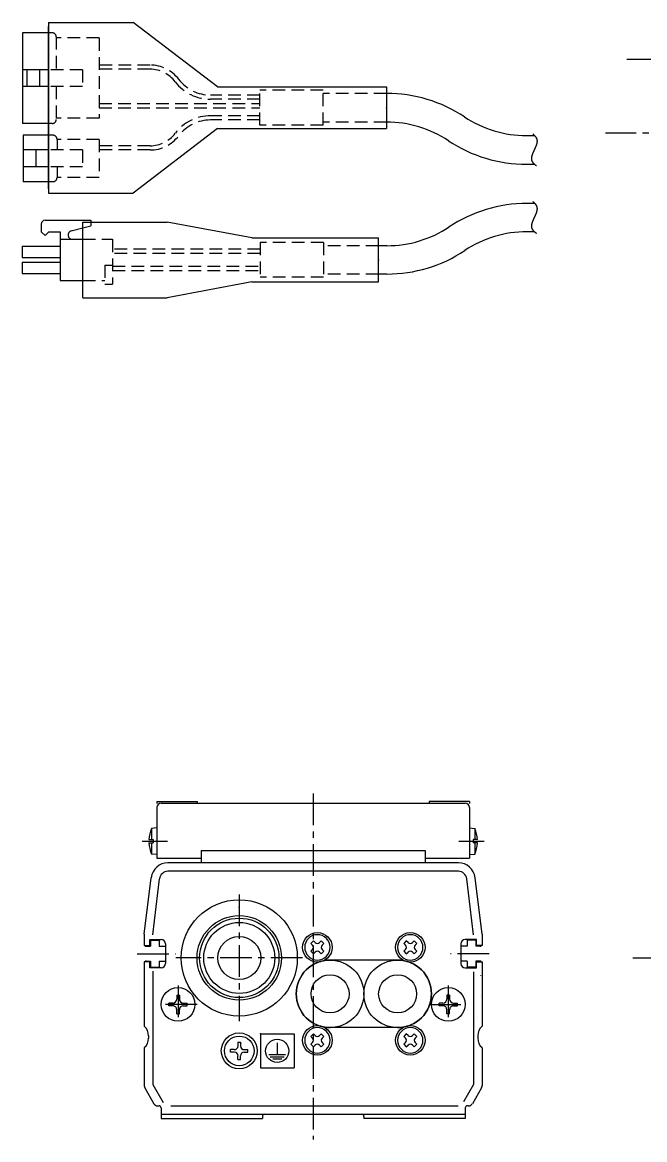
# Model space of a CAD drawing. Extents: x -649 to 408, y -49 to 438.
# Drawn here: x -649.2 to -501.9, y 150.8 to 415.2 of the extents above; entities that cross this region are included whole.
import ezdxf

# ---------------------------------------------------------------- set-up
doc = ezdxf.new("R2010")
doc.units = 0
for name, pattern in [('CENTER', [12, 7.5, -1.5, 1.5, -1.5]), ('CONTINOUS', [0]), ('DASHED', [4.5, 3, -1.5])]:
    doc.linetypes.add(name, pattern=pattern)
doc.layers.get('0').update_dxf_attribs({"linetype": 'CONTINUOUS'})
doc.layers.add('CENTER', color=1, linetype='CENTER')

# ---------------------------------------------------------------- blocks, each defined once
blk = doc.blocks.new('DTL0003')
at = {"color": 0, "linetype": 'CONTINUOUS'}
for p, q in [((0, 0), (0, -8)), ((0, 0), (8, 0)), ((8, 0), (8, -8)), ((4, -2.07), (4, -4.87)), ((2.03, -4.87), (5.97, -4.87)), ((2.34, -5.37), (5.66, -5.37)), ((2.94, -5.87), (5.06, -5.87)), ((0, -8), (8, -8))]:
    blk.add_line(p, q, dxfattribs=at)
blk.add_circle((4, -4), 2.75, dxfattribs=at)
at = {"color": 0}
blk.add_point((0, 0), dxfattribs=at)
blk = doc.blocks.new('DTL0004')
at = {"color": 0, "linetype": 'CONTINUOUS'}
for radius in [13.75, 10, 9.4, 8.4, 5.1]:
    blk.add_circle((0, 0), radius, dxfattribs=at)
at = {"color": 0}
for p in [(0, 12), (0, 0)]:
    blk.add_point(p, dxfattribs=at)

msp = doc.modelspace()

# ---------------------------------------------------------------- linework, layer by layer
at = {"color": 0, "linetype": 'CONTINUOUS'}
for p, q in [((-642.99, 415.22), (-622.99, 415.22)), ((-642.99, 415.22), (-642.99, 374.82)), ((-602.99, 399.97), (-622.99, 415.22)), ((-642.99, 375.82), (-642.99, 414.22)), ((-602.99, 399.97), (-562.99, 399.97)), ((-562.99, 399.97), (-562.99, 390.07)), ((-602.99, 390.07), (-622.99, 374.82)), ((-602.99, 390.07), (-562.99, 390.07)), ((-642.99, 374.82), (-622.99, 374.82)), ((-634.89, 367.97), (-614.89, 367.97)), ((-634.89, 350.07), (-634.89, 367.97)), ((-594.89, 364.22), (-614.89, 367.97)), ((-594.89, 364.22), (-564.89, 364.22)), ((-564.89, 353.82), (-564.89, 364.22)), ((-594.89, 353.82), (-614.89, 350.07)), ((-594.89, 353.82), (-564.89, 353.82)), ((-634.89, 350.07), (-614.89, 350.07))]:
    msp.add_line(p, q, dxfattribs=at)
at = {"color": 7, "linetype": 'CONTINOUS'}
for p, q in [((-642.99, 412.77), (-649.19, 412.77)), ((-649.19, 412.77), (-649.19, 391.27)), ((-642.99, 404.02), (-649.19, 404.02)), ((-648.19, 404.02), (-648.19, 400.02)), ((-645.19, 404.02), (-645.19, 400.02)), ((-642.99, 400.02), (-649.19, 400.02)), ((-642.99, 391.27), (-649.19, 391.27)), ((-648.99, 388.52), (-648.99, 377.52)), ((-642.99, 388.52), (-648.99, 388.52)), ((-529.82, 388.43), (-527.92, 388.43)), ((-642.99, 385.02), (-648.99, 385.02)), ((-645.99, 385.02), (-645.99, 381.02)), ((-642.99, 381.02), (-648.99, 381.02)), ((-529.95, 381.63), (-527.9, 381.63)), ((-642.99, 377.52), (-648.99, 377.52)), ((-527.87, 372.37), (-529.72, 372.37)), ((-644.72, 367.48), (-644.72, 365.68)), ((-643.82, 368.38), (-633.02, 368.38)), ((-633.02, 368.38), (-633.02, 367.97)), ((-643.82, 364.78), (-644.72, 365.68)), ((-643.82, 364.78), (-642.92, 365.68)), ((-642.92, 365.68), (-640.22, 365.68)), ((-640.22, 365.68), (-640.22, 354.16)), ((-637.66, 365.88), (-634.89, 366.59)), ((-527.96, 365.67), (-529.72, 365.67)), ((-649.22, 362.26), (-649.22, 359.56)), ((-649.22, 362.26), (-640.22, 362.26)), ((-640.22, 363.88), (-634.89, 363.88)), ((-562.89, 362.37), (-564.89, 362.37)), ((-649.22, 359.56), (-640.22, 359.56)), ((-649.22, 358.48), (-640.22, 358.48)), ((-649.22, 358.48), (-649.22, 355.78)), ((-649.22, 355.78), (-640.22, 355.78)), ((-562.89, 355.67), (-564.89, 355.67)), ((-640.22, 354.16), (-634.89, 354.16)), ((-617.35, 230.85), (-607.85, 230.85)), ((-617.35, 230.85), (-617.35, 230.35)), ((-616.35, 230.45), (-544.35, 230.45)), ((-607.85, 230.85), (-607.85, 230.45)), ((-552.85, 230.85), (-552.85, 230.45)), ((-543.35, 230.85), (-552.85, 230.85)), ((-543.35, 230.85), (-543.35, 230.35)), ((-617.35, 229.45), (-617.35, 217.45)), ((-543.35, 229.45), (-543.35, 217.45)), ((-617.35, 224.6), (-618.65, 224.48)), ((-618.65, 224.48), (-618.65, 221.85)), ((-617.35, 224.6), (-617.35, 218.3)), ((-543.35, 224.6), (-543.35, 218.3)), ((-543.35, 224.6), (-542.05, 224.48)), ((-542.05, 224.48), (-542.05, 221.85)), ((-619.24, 221.85), (-618.25, 221.85)), ((-619.24, 221.05), (-618.25, 221.05)), ((-618.65, 221.05), (-618.65, 218.41)), ((-618.25, 221.85), (-618.25, 221.05)), ((-541.46, 221.85), (-542.45, 221.85)), ((-542.45, 221.85), (-542.45, 221.05)), ((-541.46, 221.05), (-542.45, 221.05)), ((-542.05, 221.05), (-542.05, 218.41)), ((-617.35, 218.3), (-618.65, 218.41)), ((-617.35, 217.45), (-606.85, 217.45)), ((-606.85, 219.25), (-553.85, 219.25)), ((-606.85, 219.25), (-606.85, 216.35)), ((-553.85, 219.25), (-553.85, 216.35)), ((-553.85, 217.45), (-543.35, 217.45)), ((-543.35, 218.3), (-542.05, 218.41)), ((-545.97, 216.35), (-614.74, 216.35)), ((-545.97, 214.35), (-614.74, 214.35)), ((-620.35, 199.46), (-618.71, 212.83)), ((-618.35, 199.34), (-616.73, 212.59)), ((-542.35, 199.34), (-543.98, 212.59)), ((-540.35, 199.46), (-542, 212.83)), ((-620.35, 199.46), (-620.35, 196.75)), ((-540.35, 199.46), (-540.35, 196.75)), ((-620.35, 196.75), (-619.05, 196.75)), ((-619.85, 196.6), (-618.85, 196.6)), ((-619.05, 198.2), (-616.35, 198.2)), ((-619.05, 196.75), (-619.05, 198.2)), ((-618.85, 198.05), (-616.85, 198.05)), ((-618.85, 198.05), (-618.85, 196.6)), ((-616.85, 198.05), (-616.85, 196.6)), ((-616.85, 196.6), (-615.35, 196.6)), ((-615.35, 197.2), (-615.35, 192.5)), ((-615.35, 196.6), (-615.35, 193.1)), ((-580.29, 197.88), (-580.89, 197.28)), ((-580.89, 197.28), (-580.48, 196.87)), ((-580.48, 195.82), (-580.89, 195.41)), ((-579.88, 197.47), (-580.29, 197.88)), ((-578.42, 197.88), (-578.83, 197.47)), ((-577.82, 197.28), (-578.42, 197.88)), ((-578.23, 196.87), (-577.82, 197.28)), ((-577.82, 195.41), (-578.23, 195.82)), ((-558.29, 197.88), (-558.89, 197.28)), ((-558.89, 197.28), (-558.48, 196.87)), ((-558.48, 195.82), (-558.89, 195.41)), ((-557.88, 197.47), (-558.29, 197.88)), ((-556.42, 197.88), (-556.83, 197.47)), ((-555.82, 197.28), (-556.42, 197.88)), ((-556.23, 196.87), (-555.82, 197.28)), ((-555.82, 195.41), (-556.23, 195.82)), ((-545.35, 197.2), (-545.35, 192.5)), ((-543.85, 196.6), (-545.35, 196.6)), ((-545.35, 196.6), (-545.35, 193.1)), ((-541.65, 198.2), (-544.35, 198.2)), ((-541.85, 198.05), (-543.85, 198.05)), ((-543.85, 198.05), (-543.85, 196.6)), ((-541.85, 198.05), (-541.85, 196.6)), ((-540.85, 196.6), (-541.85, 196.6)), ((-541.65, 196.75), (-541.65, 198.2)), ((-540.35, 196.75), (-541.65, 196.75)), ((-619.85, 193.1), (-618.85, 193.1)), ((-618.85, 193.1), (-618.85, 191.65)), ((-616.85, 193.1), (-615.35, 193.1)), ((-616.85, 193.1), (-616.85, 191.65)), ((-580.89, 195.41), (-580.29, 194.81)), ((-580.29, 194.81), (-579.88, 195.22)), ((-578.83, 195.22), (-578.42, 194.81)), ((-578.42, 194.81), (-577.82, 195.41)), ((-560.35, 193.35), (-576.35, 193.35)), ((-558.89, 195.41), (-558.29, 194.81)), ((-558.29, 194.81), (-557.88, 195.22)), ((-556.83, 195.22), (-556.42, 194.81)), ((-556.42, 194.81), (-555.82, 195.41)), ((-543.85, 193.1), (-545.35, 193.1)), ((-543.85, 193.1), (-543.85, 191.65)), ((-540.85, 193.1), (-541.85, 193.1)), ((-541.85, 193.1), (-541.85, 191.65)), ((-619.05, 192.95), (-620.35, 192.95)), ((-620.35, 192.95), (-620.35, 177.68)), ((-619.05, 191.5), (-619.05, 192.95)), ((-616.35, 191.5), (-619.05, 191.5)), ((-618.85, 191.65), (-616.85, 191.65)), ((-618.35, 190.72), (-618.35, 163.88)), ((-544.35, 191.5), (-541.65, 191.5)), ((-541.85, 191.65), (-543.85, 191.65)), ((-542.35, 190.57), (-542.35, 163.88)), ((-541.65, 192.95), (-540.35, 192.95)), ((-541.65, 191.5), (-541.65, 192.95)), ((-540.35, 192.95), (-540.35, 177.68)), ((-613.61, 183.16), (-614.55, 183.16)), ((-614.55, 182.53), (-614.55, 183.16)), ((-613.61, 182.53), (-614.55, 182.53)), ((-612.67, 185.05), (-612.04, 185.05)), ((-612.67, 185.05), (-612.67, 184.1)), ((-612.04, 185.05), (-612.04, 184.1)), ((-611.1, 183.16), (-610.15, 183.16)), ((-611.1, 182.53), (-610.15, 182.53)), ((-610.15, 182.53), (-610.15, 183.16)), ((-549.61, 183.16), (-550.55, 183.16)), ((-550.55, 182.53), (-550.55, 183.16)), ((-549.61, 182.53), (-550.55, 182.53)), ((-548.67, 185.05), (-548.67, 184.1)), ((-548.04, 185.05), (-548.67, 185.05)), ((-548.04, 185.05), (-548.04, 184.1)), ((-547.1, 183.16), (-546.15, 183.16)), ((-547.1, 182.53), (-546.15, 182.53)), ((-546.15, 182.53), (-546.15, 183.16)), ((-612.67, 180.65), (-612.67, 181.59)), ((-612.67, 180.65), (-612.04, 180.65)), ((-612.04, 180.65), (-612.04, 181.59)), ((-548.67, 180.65), (-548.67, 181.59)), ((-548.04, 180.65), (-548.67, 180.65)), ((-548.04, 180.65), (-548.04, 181.59)), ((-541.35, 179.85), (-541.35, 179.85)), ((-560.35, 177.35), (-576.35, 177.35)), ((-619.35, 175.45), (-619.35, 174.85)), ((-580.29, 175.88), (-580.89, 175.28)), ((-580.89, 175.28), (-580.48, 174.87)), ((-579.88, 175.47), (-580.29, 175.88)), ((-578.42, 175.88), (-578.83, 175.47)), ((-577.82, 175.28), (-578.42, 175.88)), ((-578.23, 174.87), (-577.82, 175.28)), ((-558.29, 175.88), (-558.89, 175.28)), ((-558.89, 175.28), (-558.48, 174.87)), ((-557.88, 175.47), (-558.29, 175.88)), ((-556.42, 175.88), (-556.83, 175.47)), ((-555.82, 175.28), (-556.42, 175.88)), ((-556.23, 174.87), (-555.82, 175.28)), ((-541.35, 175.45), (-541.35, 174.85)), ((-620.35, 172.61), (-620.35, 163.61)), ((-599.02, 172.14), (-599.9, 172.14)), ((-599.9, 171.55), (-599.9, 172.14)), ((-598.15, 173.9), (-597.56, 173.9)), ((-598.15, 173.9), (-598.15, 173.02)), ((-597.56, 173.9), (-597.56, 173.02)), ((-596.68, 172.14), (-595.8, 172.14)), ((-595.8, 171.55), (-595.8, 172.14)), ((-580.48, 173.82), (-580.89, 173.41)), ((-580.89, 173.41), (-580.29, 172.81)), ((-580.29, 172.81), (-579.88, 173.22)), ((-578.83, 173.22), (-578.42, 172.81)), ((-578.42, 172.81), (-577.82, 173.41)), ((-577.82, 173.41), (-578.23, 173.82)), ((-558.48, 173.82), (-558.89, 173.41)), ((-558.89, 173.41), (-558.29, 172.81)), ((-558.29, 172.81), (-557.88, 173.22)), ((-556.83, 173.22), (-556.42, 172.81)), ((-556.42, 172.81), (-555.82, 173.41)), ((-555.82, 173.41), (-556.23, 173.82)), ((-540.35, 172.61), (-540.35, 163.61)), ((-599.02, 171.55), (-599.9, 171.55)), ((-598.15, 169.8), (-598.15, 170.68)), ((-598.15, 169.8), (-597.56, 169.8)), ((-597.56, 169.8), (-597.56, 170.68)), ((-596.68, 171.55), (-595.8, 171.55)), ((-620.22, 163.11), (-618.04, 159.35)), ((-618.35, 163.88), (-615.9, 159.63)), ((-542.35, 163.88), (-544.73, 159.76)), ((-540.49, 163.11), (-542.66, 159.35)), ((-617.18, 158.85), (-616.85, 158.85)), ((-616.94, 158.85), (-616.85, 158.85)), ((-614.04, 158.85), (-546.03, 158.85)), ((-543.53, 158.85), (-543.85, 158.85)), ((-543.77, 158.85), (-543.85, 158.85)), ((-616.35, 158.35), (-616.35, 155.85)), ((-616.35, 156.85), (-544.35, 156.85)), ((-592.35, 156.35), (-592.35, 155.85)), ((-568.35, 156.35), (-568.35, 155.85)), ((-544.35, 158.35), (-544.35, 155.85)), ((-616.35, 155.85), (-592.35, 155.85)), ((-544.35, 155.85), (-568.35, 155.85))]:
    msp.add_line(p, q, dxfattribs=at)
at = {"color": 3, "linetype": 'DASHED'}
for p, q in [((-642.19, 412.77), (-642.99, 412.77)), ((-641.19, 411.77), (-641.19, 404.02)), ((-630.99, 411.52), (-641.19, 411.52)), ((-630.99, 411.52), (-630.99, 392.52)), ((-618.96, 405.12), (-630.99, 405.12)), ((-634.99, 404.02), (-642.99, 404.02)), ((-634.99, 404.02), (-634.99, 400.02)), ((-618.96, 404.12), (-630.99, 404.12)), ((-634.99, 400.02), (-642.99, 400.02)), ((-641.19, 400.02), (-641.19, 392.27)), ((-592.99, 398.02), (-604.64, 398.02)), ((-592.99, 397.02), (-604.64, 397.02)), ((-577.99, 399.17), (-592.99, 399.17)), ((-592.99, 390.87), (-592.99, 399.17)), ((-577.99, 390.87), (-577.99, 399.17)), ((-562.99, 398.42), (-577.99, 398.42)), ((-630.99, 396.02), (-592.99, 396.02)), ((-630.99, 395.02), (-592.99, 395.02)), ((-630.99, 392.52), (-641.19, 392.52)), ((-592.99, 393.12), (-604.64, 393.12)), ((-592.99, 392.12), (-604.64, 392.12)), ((-562.99, 391.62), (-577.99, 391.62)), ((-642.19, 391.27), (-642.99, 391.27)), ((-577.99, 390.87), (-592.99, 390.87)), ((-641.99, 388.52), (-642.99, 388.52)), ((-640.99, 387.52), (-640.99, 385.02)), ((-630.99, 387.52), (-640.99, 387.52)), ((-630.99, 387.52), (-630.99, 378.52)), ((-618.96, 386.02), (-630.99, 386.02)), ((-634.99, 385.02), (-642.99, 385.02)), ((-634.99, 385.02), (-634.99, 381.02)), ((-618.96, 385.02), (-630.99, 385.02)), ((-634.99, 381.02), (-642.99, 381.02)), ((-640.99, 381.02), (-640.99, 378.52)), ((-630.99, 378.52), (-640.99, 378.52)), ((-641.99, 377.52), (-642.99, 377.52)), ((-633.02, 367.97), (-633.02, 367.07)), ((-634.89, 366.59), (-633.02, 367.07)), ((-634.89, 363.88), (-627.89, 363.88)), ((-627.89, 363.88), (-627.89, 353.26)), ((-592.89, 363.12), (-592.89, 354.92)), ((-577.89, 363.12), (-592.89, 363.12)), ((-577.89, 363.12), (-577.89, 354.92)), ((-564.89, 362.37), (-577.89, 362.37)), ((-592.89, 361.52), (-627.89, 361.52)), ((-592.89, 360.52), (-627.89, 360.52)), ((-629.69, 357.76), (-627.89, 357.76)), ((-629.69, 357.76), (-629.69, 353.26)), ((-627.89, 357.52), (-592.89, 357.52)), ((-627.89, 356.52), (-592.89, 356.52)), ((-577.89, 354.92), (-592.89, 354.92)), ((-564.89, 355.67), (-577.89, 355.67)), ((-634.89, 354.16), (-629.69, 354.16)), ((-629.69, 353.26), (-627.89, 353.26))]:
    msp.add_line(p, q, dxfattribs=at)
at = {"color": 7}
for points in [[(-528.34, 388.84, 0), (-528.31, 388.81, 0), (-528.28, 388.78, 0), (-528.24, 388.75, 0), (-528.21, 388.72, 0), (-528.18, 388.69, 0), (-528.15, 388.66, 0), (-528.11, 388.62, 0), (-528.08, 388.59, 0), (-528.05, 388.56, 0), (-528.02, 388.53, 0), (-527.99, 388.5, 0), (-527.96, 388.46, 0), (-527.92, 388.43, 0), (-527.89, 388.4, 0), (-527.86, 388.37, 0), (-527.83, 388.33, 0), (-527.8, 388.3, 0), (-527.78, 388.26, 0), (-527.75, 388.23, 0), (-527.72, 388.19, 0), (-527.69, 388.16, 0), (-527.67, 388.12, 0), (-527.64, 388.09, 0), (-527.62, 388.05, 0), (-527.59, 388.01, 0), (-527.57, 387.98, 0), (-527.55, 387.94, 0), (-527.53, 387.9, 0), (-527.51, 387.87, 0), (-527.49, 387.83, 0), (-527.47, 387.79, 0), (-527.46, 387.75, 0), (-527.44, 387.71, 0), (-527.42, 387.68, 0), (-527.41, 387.64, 0), (-527.4, 387.6, 0), (-527.39, 387.56, 0), (-527.38, 387.52, 0), (-527.37, 387.48, 0), (-527.36, 387.44, 0), (-527.36, 387.4, 0), (-527.35, 387.36, 0), (-527.35, 387.32, 0), (-527.34, 387.28, 0), (-527.34, 387.24, 0), (-527.34, 387.19, 0), (-527.34, 387.15, 0), (-527.34, 387.11, 0), (-527.34, 387.07, 0), (-527.34, 387.03, 0), (-527.34, 386.98, 0), (-527.35, 386.94, 0), (-527.35, 386.9, 0), (-527.36, 386.86, 0), (-527.36, 386.81, 0), (-527.37, 386.77, 0), (-527.38, 386.73, 0), (-527.38, 386.68, 0), (-527.39, 386.64, 0), (-527.4, 386.6, 0), (-527.41, 386.55, 0), (-527.42, 386.51, 0), (-527.44, 386.46, 0), (-527.45, 386.42, 0), (-527.46, 386.37, 0), (-527.48, 386.33, 0), (-527.49, 386.28, 0), (-527.5, 386.24, 0), (-527.52, 386.19, 0), (-527.53, 386.15, 0), (-527.55, 386.1, 0), (-527.57, 386.06, 0), (-527.58, 386.01, 0), (-527.6, 385.97, 0), (-527.62, 385.92, 0), (-527.63, 385.88, 0), (-527.65, 385.83, 0), (-527.67, 385.79, 0), (-527.69, 385.74, 0), (-527.71, 385.69, 0), (-527.73, 385.65, 0), (-527.75, 385.6, 0), (-527.77, 385.56, 0), (-527.79, 385.51, 0), (-527.81, 385.46, 0), (-527.83, 385.42, 0), (-527.85, 385.37, 0), (-527.87, 385.33, 0), (-527.89, 385.28, 0), (-527.91, 385.23, 0), (-527.93, 385.19, 0), (-527.96, 385.14, 0), (-527.98, 385.1, 0), (-528, 385.05, 0), (-528.02, 385, 0), (-528.04, 384.96, 0), (-528.06, 384.91, 0), (-528.08, 384.87, 0), (-528.1, 384.82, 0), (-528.12, 384.77, 0), (-528.14, 384.73, 0), (-528.17, 384.68, 0), (-528.19, 384.63, 0), (-528.21, 384.59, 0), (-528.23, 384.54, 0), (-528.25, 384.5, 0), (-528.27, 384.45, 0), (-528.29, 384.41, 0), (-528.31, 384.36, 0), (-528.33, 384.32, 0), (-528.34, 384.27, 0), (-528.36, 384.23, 0), (-528.38, 384.18, 0), (-528.4, 384.14, 0), (-528.41, 384.09, 0), (-528.43, 384.05, 0), (-528.45, 384, 0), (-528.47, 383.96, 0), (-528.48, 383.91, 0), (-528.5, 383.87, 0), (-528.51, 383.82, 0), (-528.52, 383.78, 0), (-528.54, 383.74, 0), (-528.55, 383.69, 0), (-528.56, 383.65, 0), (-528.58, 383.61, 0), (-528.59, 383.56, 0), (-528.6, 383.52, 0), (-528.61, 383.48, 0), (-528.62, 383.44, 0), (-528.62, 383.39, 0), (-528.63, 383.35, 0), (-528.64, 383.31, 0), (-528.65, 383.27, 0), (-528.65, 383.23, 0), (-528.66, 383.18, 0), (-528.66, 383.14, 0), (-528.66, 383.1, 0), (-528.67, 383.06, 0), (-528.67, 383.02, 0), (-528.67, 382.98, 0), (-528.67, 382.94, 0), (-528.67, 382.9, 0), (-528.67, 382.86, 0), (-528.66, 382.82, 0), (-528.66, 382.78, 0), (-528.65, 382.74, 0), (-528.65, 382.7, 0), (-528.64, 382.67, 0), (-528.63, 382.63, 0), (-528.62, 382.59, 0), (-528.61, 382.55, 0), (-528.6, 382.51, 0), (-528.59, 382.48, 0), (-528.58, 382.44, 0), (-528.56, 382.4, 0), (-528.54, 382.37, 0), (-528.53, 382.33, 0), (-528.51, 382.3, 0), (-528.49, 382.26, 0), (-528.47, 382.23, 0), (-528.45, 382.19, 0), (-528.42, 382.16, 0), (-528.4, 382.12, 0), (-528.37, 382.09, 0), (-528.35, 382.06, 0), (-528.32, 382.02, 0), (-528.29, 381.99, 0), (-528.26, 381.96, 0), (-528.23, 381.93, 0), (-528.2, 381.9, 0), (-528.17, 381.86, 0), (-528.14, 381.83, 0), (-528.11, 381.8, 0), (-528.07, 381.77, 0), (-528.04, 381.74, 0), (-528, 381.71, 0), (-527.97, 381.68, 0), (-527.93, 381.65, 0), (-527.9, 381.62, 0), (-527.86, 381.6, 0), (-527.83, 381.57, 0), (-527.79, 381.54, 0), (-527.75, 381.51, 0), (-527.72, 381.49, 0), (-527.68, 381.46, 0), (-527.64, 381.43, 0), (-527.61, 381.41, 0), (-527.57, 381.38, 0), (-527.54, 381.36, 0), (-527.5, 381.33, 0)], [(-528.34, 372.84, 0), (-528.31, 372.81, 0), (-528.28, 372.78, 0), (-528.24, 372.75, 0), (-528.21, 372.72, 0), (-528.18, 372.69, 0), (-528.15, 372.66, 0), (-528.11, 372.62, 0), (-528.08, 372.59, 0), (-528.05, 372.56, 0), (-528.02, 372.53, 0), (-527.99, 372.5, 0), (-527.96, 372.46, 0), (-527.92, 372.43, 0), (-527.89, 372.4, 0), (-527.86, 372.37, 0), (-527.83, 372.33, 0), (-527.8, 372.3, 0), (-527.78, 372.26, 0), (-527.75, 372.23, 0), (-527.72, 372.19, 0), (-527.69, 372.16, 0), (-527.67, 372.12, 0), (-527.64, 372.09, 0), (-527.62, 372.05, 0), (-527.59, 372.01, 0), (-527.57, 371.98, 0), (-527.55, 371.94, 0), (-527.53, 371.9, 0), (-527.51, 371.87, 0), (-527.49, 371.83, 0), (-527.47, 371.79, 0), (-527.46, 371.75, 0), (-527.44, 371.71, 0), (-527.42, 371.68, 0), (-527.41, 371.64, 0), (-527.4, 371.6, 0), (-527.39, 371.56, 0), (-527.38, 371.52, 0), (-527.37, 371.48, 0), (-527.36, 371.44, 0), (-527.36, 371.4, 0), (-527.35, 371.36, 0), (-527.35, 371.32, 0), (-527.34, 371.28, 0), (-527.34, 371.24, 0), (-527.34, 371.19, 0), (-527.34, 371.15, 0), (-527.34, 371.11, 0), (-527.34, 371.07, 0), (-527.34, 371.03, 0), (-527.34, 370.98, 0), (-527.35, 370.94, 0), (-527.35, 370.9, 0), (-527.36, 370.86, 0), (-527.36, 370.81, 0), (-527.37, 370.77, 0), (-527.38, 370.73, 0), (-527.38, 370.68, 0), (-527.39, 370.64, 0), (-527.4, 370.6, 0), (-527.41, 370.55, 0), (-527.42, 370.51, 0), (-527.44, 370.46, 0), (-527.45, 370.42, 0), (-527.46, 370.37, 0), (-527.48, 370.33, 0), (-527.49, 370.28, 0), (-527.5, 370.24, 0), (-527.52, 370.19, 0), (-527.53, 370.15, 0), (-527.55, 370.1, 0), (-527.57, 370.06, 0), (-527.58, 370.01, 0), (-527.6, 369.97, 0), (-527.62, 369.92, 0), (-527.63, 369.88, 0), (-527.65, 369.83, 0), (-527.67, 369.79, 0), (-527.69, 369.74, 0), (-527.71, 369.69, 0), (-527.73, 369.65, 0), (-527.75, 369.6, 0), (-527.77, 369.56, 0), (-527.79, 369.51, 0), (-527.81, 369.46, 0), (-527.83, 369.42, 0), (-527.85, 369.37, 0), (-527.87, 369.33, 0), (-527.89, 369.28, 0), (-527.91, 369.23, 0), (-527.93, 369.19, 0), (-527.96, 369.14, 0), (-527.98, 369.1, 0), (-528, 369.05, 0), (-528.02, 369, 0), (-528.04, 368.96, 0), (-528.06, 368.91, 0), (-528.08, 368.87, 0), (-528.1, 368.82, 0), (-528.12, 368.77, 0), (-528.14, 368.73, 0), (-528.17, 368.68, 0), (-528.19, 368.63, 0), (-528.21, 368.59, 0), (-528.23, 368.54, 0), (-528.25, 368.5, 0), (-528.27, 368.45, 0), (-528.29, 368.41, 0), (-528.31, 368.36, 0), (-528.33, 368.32, 0), (-528.34, 368.27, 0), (-528.36, 368.23, 0), (-528.38, 368.18, 0), (-528.4, 368.14, 0), (-528.41, 368.09, 0), (-528.43, 368.05, 0), (-528.45, 368, 0), (-528.47, 367.96, 0), (-528.48, 367.91, 0), (-528.5, 367.87, 0), (-528.51, 367.82, 0), (-528.52, 367.78, 0), (-528.54, 367.74, 0), (-528.55, 367.69, 0), (-528.56, 367.65, 0), (-528.58, 367.61, 0), (-528.59, 367.56, 0), (-528.6, 367.52, 0), (-528.61, 367.48, 0), (-528.62, 367.44, 0), (-528.62, 367.39, 0), (-528.63, 367.35, 0), (-528.64, 367.31, 0), (-528.65, 367.27, 0), (-528.65, 367.23, 0), (-528.66, 367.18, 0), (-528.66, 367.14, 0), (-528.66, 367.1, 0), (-528.67, 367.06, 0), (-528.67, 367.02, 0), (-528.67, 366.98, 0), (-528.67, 366.94, 0), (-528.67, 366.9, 0), (-528.67, 366.86, 0), (-528.66, 366.82, 0), (-528.66, 366.78, 0), (-528.65, 366.74, 0), (-528.65, 366.7, 0), (-528.64, 366.67, 0), (-528.63, 366.63, 0), (-528.62, 366.59, 0), (-528.61, 366.55, 0), (-528.6, 366.51, 0), (-528.59, 366.48, 0), (-528.58, 366.44, 0), (-528.56, 366.4, 0), (-528.54, 366.37, 0), (-528.53, 366.33, 0), (-528.51, 366.3, 0), (-528.49, 366.26, 0), (-528.47, 366.23, 0), (-528.45, 366.19, 0), (-528.42, 366.16, 0), (-528.4, 366.12, 0), (-528.37, 366.09, 0), (-528.35, 366.06, 0), (-528.32, 366.02, 0), (-528.29, 365.99, 0), (-528.26, 365.96, 0), (-528.23, 365.93, 0), (-528.2, 365.9, 0), (-528.17, 365.86, 0), (-528.14, 365.83, 0), (-528.11, 365.8, 0), (-528.07, 365.77, 0), (-528.04, 365.74, 0), (-528, 365.71, 0), (-527.97, 365.68, 0), (-527.93, 365.65, 0), (-527.9, 365.62, 0), (-527.86, 365.6, 0), (-527.83, 365.57, 0), (-527.79, 365.54, 0), (-527.75, 365.51, 0), (-527.72, 365.49, 0), (-527.68, 365.46, 0), (-527.64, 365.43, 0), (-527.61, 365.41, 0), (-527.57, 365.38, 0), (-527.54, 365.36, 0), (-527.5, 365.33, 0)]]:
    msp.add_polyline3d(points, dxfattribs=at)
at = {"color": 7, "linetype": 'CONTINOUS'}
for centre, radius in [((-579.35, 196.35), 3.5), ((-557.35, 196.35), 3.5), ((-576.35, 185.35), 8), ((-560.35, 185.35), 8), ((-576.35, 185.35), 4.5), ((-560.35, 185.35), 4.5), ((-612.35, 182.85), 4), ((-548.35, 182.85), 4), ((-579.35, 174.35), 3.5), ((-557.35, 174.35), 3.5), ((-597.85, 171.85), 4.25), ((-597.85, 171.85), 3.5)]:
    msp.add_circle(centre, radius, dxfattribs=at)
at = {"color": 3, "linetype": 'DASHED'}
for centre, radius, start, end in [((-642.19, 411.77), 1, 0.0017, 90.0017), ((-618.96, 396.62), 8.5, 37.2706, 90.0017), ((-618.96, 396.62), 7.5, 37.2706, 90.0017), ((-604.64, 407.52), 10.5, 217.2706, 270.0017), ((-604.64, 407.52), 9.5, 217.2706, 270.0017), ((-642.19, 392.27), 1, 270.0017, 0.0017), ((-604.63, 382.62), 10.5, 90.0017, 142.7329), ((-604.63, 382.62), 9.5, 90.0017, 142.7329), ((-618.96, 393.52), 7.5, 270.0017, 322.7329), ((-641.99, 387.52), 1, 0.0017, 90.0017), ((-618.96, 393.52), 8.5, 270.0017, 322.7329), ((-641.99, 378.52), 1, 270.0017, 0.0017)]:
    msp.add_arc(centre, radius, start, end, dxfattribs=at)
at = {"color": 7, "linetype": 'CONTINOUS'}
for centre, radius, start, end in [((-562.99, 365.02), 33.4, 56.4452, 90.0009), ((-562.99, 365.02), 26.6, 56.4452, 90.0009), ((-529.82, 415.03), 26.6, 236.4452, 270), ((-529.82, 415.03), 33.4, 236.4452, 270), ((-529.72, 339.02), 33.35, 90, 123.5569), ((-643.82, 367.48), 0.9, 90, 180), ((-637.4, 364.9), 1.01, 104.3814, 270), ((-562.89, 389.02), 26.65, 269.9994, 303.5569), ((-529.72, 339.02), 26.65, 90, 123.5569), ((-562.89, 389.02), 33.35, 269.9994, 303.5569), ((-616.35, 229.45), 1, 90, 180), ((-544.35, 229.45), 1, 0, 90), ((-611.27, 221.45), 7.98, 157.6435, 177.1277), ((-549.44, 221.45), 7.98, 2.8723, 22.3565), ((-611.27, 221.45), 7.98, 182.8723, 202.3565), ((-549.44, 221.45), 7.98, 337.6435, 357.1277), ((-614.74, 212.35), 4, 90, 173), ((-614.74, 212.35), 2, 90, 173), ((-545.97, 212.35), 4, 7, 90), ((-545.97, 212.35), 2, 7, 90), ((-579.35, 196.35), 3, 0, 359.9997), ((-557.35, 196.35), 3, 0, 359.9997), ((-619.85, 197.1), 0.5, 224.427, 270), ((-616.35, 197.2), 1, 0, 90), ((-581, 196.35), 0.742, 315.0001, 45), ((-579.35, 198), 0.742, 225.0001, 315), ((-577.7, 196.35), 0.742, 135.0001, 225), ((-559, 196.35), 0.742, 315.0001, 45), ((-557.35, 198), 0.742, 225.0001, 315), ((-555.7, 196.35), 0.742, 135.0001, 225), ((-544.35, 197.2), 1, 90, 180), ((-540.85, 197.1), 0.5, 270, 315.573), ((-619.85, 192.6), 0.5, 90, 135.573), ((-576.35, 185.35), 8, 90, 270), ((-579.35, 194.7), 0.742, 45, 135), ((-560.35, 185.35), 8, 270, 90), ((-557.35, 194.7), 0.742, 45, 135), ((-540.85, 192.6), 0.5, 44.427, 90), ((-616.35, 192.5), 1, 270, 0), ((-544.35, 192.5), 1, 180, 270), ((-539.04, 188.61), 2, 145.9896, 147.355), ((-613.61, 184.1), 0.94, 270, 0), ((-613.61, 181.59), 0.94, 0, 90.0001), ((-611.1, 184.1), 0.94, 180, 270), ((-611.1, 181.59), 0.94, 90, 180), ((-549.61, 184.1), 0.94, 270, 0), ((-549.61, 181.59), 0.94, 360, 90), ((-547.1, 184.1), 0.94, 180, 270), ((-547.1, 181.59), 0.94, 89.9999, 180), ((-539.04, 183.61), 2, 145.9896, 147.355), ((-539.04, 183.61), 2, 145.9896, 147.355), ((-622.35, 175.45), 3, 359.2063, 48.1897), ((-579.35, 174.35), 3, 0, 359.9997), ((-557.35, 174.35), 3, 0, 359.9997), ((-538.35, 175.45), 3, 131.8103, 180.7937), ((-622.35, 174.85), 3, 311.8103, 360), ((-581, 174.35), 0.742, 315.0001, 45), ((-579.35, 176), 0.742, 225.0001, 315), ((-577.7, 174.35), 0.742, 135.0001, 225), ((-559, 174.35), 0.742, 315.0001, 45), ((-557.35, 176), 0.742, 225.0001, 315), ((-555.7, 174.35), 0.742, 135.0001, 225), ((-538.35, 174.85), 3, 180, 228.1897), ((-599.02, 173.02), 0.876, 270, 0), ((-596.68, 173.02), 0.876, 180, 270), ((-579.35, 172.7), 0.742, 45, 135), ((-557.35, 172.7), 0.742, 45, 135), ((-599.02, 170.68), 0.876, 0, 90.0001), ((-596.68, 170.68), 0.876, 90, 180), ((-619.35, 163.61), 1, 180, 210), ((-541.35, 163.61), 1, 330, 0), ((-617.18, 159.85), 1, 210, 270), ((-616.85, 158.35), 0.5, 0, 90), ((-543.85, 158.35), 0.5, 90, 180), ((-543.53, 159.85), 1, 270, 330), ((-591.85, 156.35), 0.5, 90, 180), ((-568.85, 156.35), 0.5, 0, 90)]:
    msp.add_arc(centre, radius, start, end, dxfattribs=at)
at = {"color": 0}
for p in [(-562.99, 395.02), (-564.89, 359.02), (-564.89, 359.02)]:
    msp.add_point(p, dxfattribs=at)
at = {"layer": 'CENTER', "color": 1, "linetype": 'CENTER'}
for p, q in [((-506.07, 406.52), (-470.96, 406.52)), ((408.1, 389.02), (-511.14, 389.02)), ((-580.35, 232.77), (-580.35, 150.85)), ((-620.85, 221.45), (-614.85, 221.45)), ((-545.85, 221.45), (-539.85, 221.45)), ((-597.85, 208.85), (-597.85, 178.85)), ((-622.05, 194.85), (-612.91, 194.85)), ((-582.85, 193.85), (-612.85, 193.85)), ((-538.65, 194.85), (-547.8, 194.85)), ((-504.64, 193.85), (-470.96, 193.85)), ((-612.35, 187.35), (-612.35, 178.35)), ((-548.35, 187.35), (-548.35, 178.35)), ((-607.85, 182.85), (-616.85, 182.85)), ((-552.85, 182.85), (-543.85, 182.85))]:
    msp.add_line(p, q, dxfattribs=at)

# ---------------------------------------------------------------- block references
at = {"color": 7, "zscale": 2}
for name, p in [('DTL0004', (-597.85, 193.85)), ('DTL0003', (-592.85, 175.85))]:
    msp.add_blockref(name, p, dxfattribs=at)

doc.saveas('drawing.dxf')
